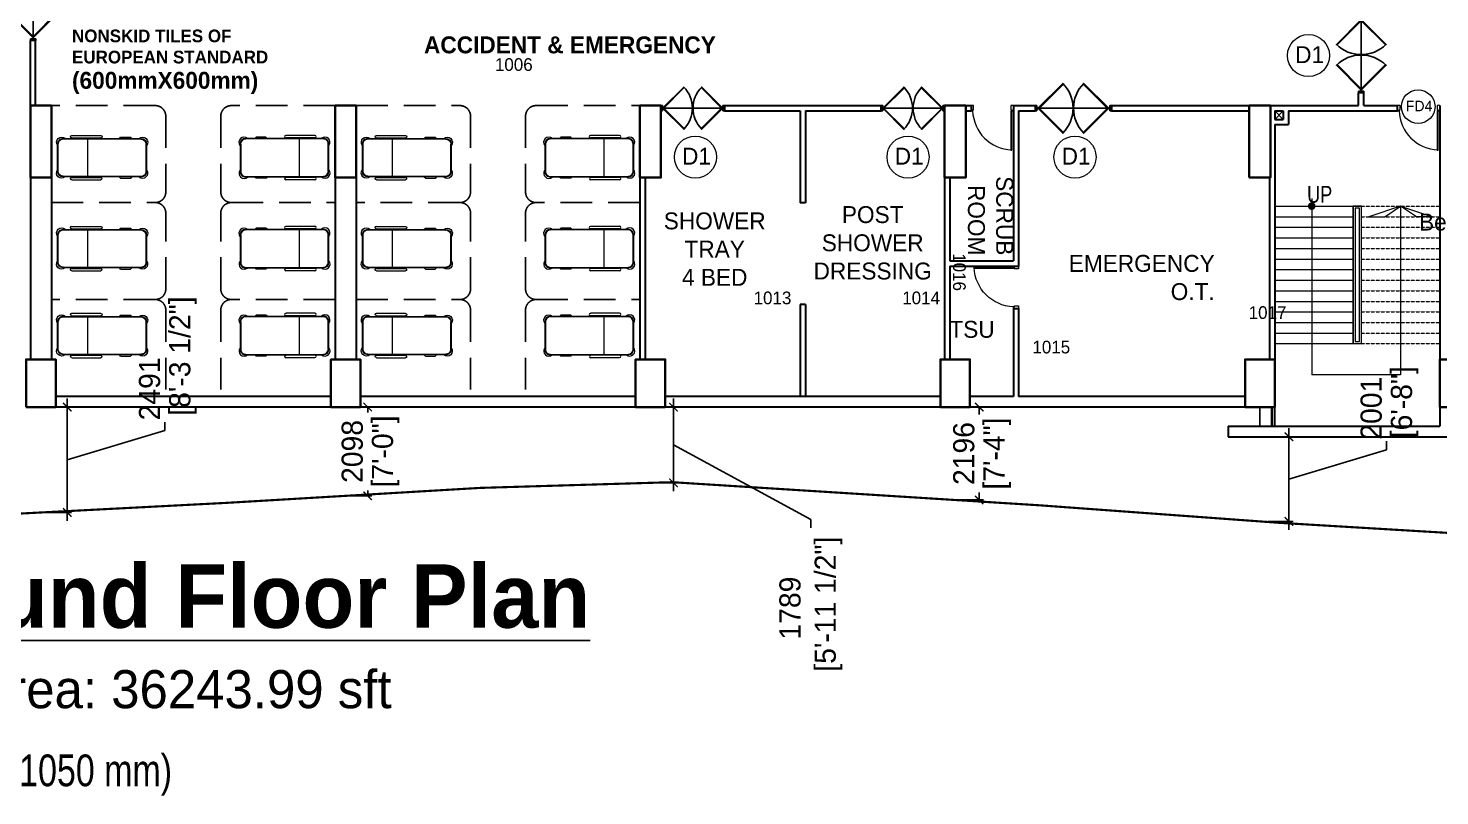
# Model space of a CAD drawing. Header units: millimetres. Extents: x 221017 to 6120115, y -1189702 to 83047459.
# Drawn here: x 3002470 to 3035820, y 45381 to 63522 of the extents above; entities that cross this region are included whole.
import ezdxf

# ---------------------------------------------------------------- set-up
doc = ezdxf.new("R2010")
doc.units = ezdxf.units.MM
doc.header["$LTSCALE"] = 150
doc.header["$MEASUREMENT"] = 0
doc.header["$PDMODE"] = 35
doc.header["$PDSIZE"] = -20
for name, pattern in [('BORDER', [1.75, 0.5, -0.25, 0.5, -0.25, 0, -0.25]), ('DASHED2', [0.375, 0.25, -0.125]), ('HIDDEN', [0.375, 0.25, -0.125]), ('HIDDEN2', [0.1875, 0.125, -0.0625])]:
    doc.linetypes.add(name, pattern=pattern)
doc.layers.get('0').update_dxf_attribs({"linetype": 'CONTINUOUS', "lineweight": 9})
doc.layers.get('DEFPOINTS').update_dxf_attribs({"linetype": 'HIDDEN'})
for name, color, linetype, lineweight in [('A_DOOR', 130, 'CONTINUOUS', 9), ('col new', 1, 'CONTINUOUS', 35), ('DIM', 7, 'CONTINUOUS', 13), ('Door Window Schedule', 173, 'CONTINUOUS', 9), ('Finishing Schedule', 44, 'CONTINUOUS', 9), ('FUR', 8, 'CONTINUOUS', 5), ('railing', 22, 'CONTINUOUS', 13), ('Room Numbering', 253, 'CONTINUOUS', 9), ('stair', 212, 'CONTINUOUS', 15), ('WALL', 7, 'CONTINUOUS', 30)]:
    doc.layers.add(name, color=color, linetype=linetype, lineweight=lineweight)
for name, color, linetype in [('Above', 63, 'DASHED2'), ('door', 131, 'CONTINUOUS'), ('FURNITURE', 20, 'CONTINUOUS'), ('GLASS PLAN', 160, 'CONTINUOUS'), ('LOW WALL', 40, 'CONTINUOUS'), ('Propoerty Line', 3, 'BORDER'), ('TEXT', 7, 'CONTINUOUS')]:
    doc.layers.add(name, color=color, linetype=linetype)
doc.styles.get("Standard").update_dxf_attribs({"font": 'GOTHIC.TTF', "width": 0.8})
doc.styles.add('Text Layout', font='GOTHIC.TTF')
doc.dimstyles.new('scale 50mm NEW', dxfattribs={"dimscale": 0, "dimtxt": 500, "dimasz": 200, "dimexe": 100, "dimexo": 100, "dimgap": 100, "dimtad": 0, "dimdec": 0, "dimzin": 1, "dimdsep": 46, "dimtxsty": 'Text Layout', "dimblk": 'ARCHTICK', "dimcen": 0.09, "dimclrd": 256, "dimclre": 256, "dimadec": 0, "dimazin": 0, "dimtfac": 1, "dimtdec": 0, "dimtmove": 1, "dimatfit": 0, "dimfxl": 0, "dimtolj": 1, "dimtzin": 0, "dimarcsym": 0})

# ---------------------------------------------------------------- blocks, each defined once
blk = doc.blocks.new('D72')
at = {"layer": 'door'}
for p, q in [((0, 4.9), (1.5, 4.9)), ((0, -0.1), (0, 4.9)), ((0, 0.4), (0, 4.5)), ((1.5, -0.1), (1.5, 4.9)), ((1.5, 0.9), (1.5, 0.9)), ((2.5, 2.4), (3.4, 2.4)), ((69.5, 2.4), (68.6, 2.4)), ((70.5, 0.9), (70.5, 4.9)), ((72, 4.9), (70.5, 4.9)), ((70.5, -0.1), (70.5, 0.9)), ((70.5, 0.9), (70.5, 0.9)), ((72, -0.1), (72, 4.9)), ((72, 0.4), (72, 4.5)), ((0, -0.1), (1.5, -0.1)), ((72, -0.1), (70.5, -0.1))]:
    blk.add_line(p, q, dxfattribs=at)
at = {"layer": 'door', "linetype": 'HIDDEN2', "ltscale": 10}
blk.add_line((1.5, 2.4), (70.5, 2.4), dxfattribs=at)
at = {"layer": 'door', "ltscale": 10}
for points in [[(26.7, 25.3, 0.007036), (26.1, 26), (2.5, 2.4), (3.2, 1.8)], [(45.3, 25.3, -0.007036), (45.9, 26), (69.5, 2.4), (68.8, 1.8)], [(26.7, -20.5, -0.007036), (26.1, -21.1), (2.5, 2.4), (3.2, 3.1)], [(45.3, -20.5, 0.007036), (45.9, -21.1), (69.5, 2.4), (68.8, 3.1)]]:
    blk.add_lwpolyline(points, format="xyb", close=True, dxfattribs=at)
for centre, start, end in [((2.5, 2.4), 315, 45), ((69.5, 2.4), 135, 225)]:
    blk.add_arc(centre, 33.3, start, end, dxfattribs=at)
blk = doc.blocks.new('D 60')
at = {"layer": 'door'}
for p, q in [((0, 5), (1.5, 5)), ((0, 0), (0, 5)), ((0, 0), (1.5, 0)), ((1.5, 1.1), (1.5, 5)), ((1.5, 2.6), (58.5, 2.6)), ((1.5, 0), (1.5, 1.1)), ((1.5, 1.1), (1.5, 1.1)), ((58.5, 0.1), (58.5, 5.1)), ((60, 5.1), (58.5, 5.1)), ((58.5, 1.2), (58.5, 1.2)), ((60, 0.1), (58.5, 0.1)), ((60, 0.1), (60, 5.1))]:
    blk.add_line(p, q, dxfattribs=at)
at = {"layer": 'door', "ltscale": 10}
for points in [[(22, 22, 0.007036), (21.5, 22.5), (1.5, 2.6), (2.1, 2)], [(38, 22, -0.007036), (38.5, 22.5), (58.5, 2.6), (57.9, 2)], [(22, -16.8, -0.007036), (21.5, -17.4), (1.5, 2.6), (2.1, 3.1)], [(38, -16.8, 0.007036), (38.5, -17.4), (58.5, 2.6), (57.9, 3.1)]]:
    blk.add_lwpolyline(points, format="xyb", close=True, dxfattribs=at)
for centre, start, end in [((1.5, 2.6), 315, 45), ((58.5, 2.6), 135, 225)]:
    blk.add_arc(centre, 28.2, start, end, dxfattribs=at)
blk = doc.blocks.new('e bed')
at = {"layer": 'FUR', "ltscale": 0.5}
for p, q in [((22.9, 18.3), (-50.6, 18.1)), ((22.9, 17.7), (-50.6, 17.5)), ((-40.7, 19.3), (-41.8, 18.1)), ((-31.3, 19.3), (-40.7, 19.3)), ((-30.2, 18.2), (-31.3, 19.3)), ((14.9, 21), (-12.6, 21)), ((14.9, 18.7), (-12.6, 18.7)), ((-12.6, 18.7), (-12.6, 18.2)), ((-11.4, 18.7), (-11.4, 18.2)), ((0, 17.6), (0, -17.6)), ((13.7, 18.7), (13.7, 18.3)), ((14.9, 18.7), (14.9, 18.3)), ((-55.8, 12.9), (-55.8, -13.1)), ((-55.2, 12.9), (-55.2, -13.1)), ((27.6, -12.9), (27.6, 13)), ((28.2, -12.9), (28.2, 13)), ((-50.5, -17.8), (23, -17.6)), ((-50.5, -18.3), (23, -18.2)), ((-40.6, -19.5), (-41.8, -18.3)), ((-31.3, -19.5), (-40.6, -19.5)), ((-31.3, -19.5), (-30.1, -18.3)), ((-12.5, -18.7), (-12.5, -18.3)), ((14.9, -18.7), (-12.5, -18.7)), ((14.9, -21), (-12.5, -21)), ((-11.3, -18.7), (-11.3, -18.3)), ((13.8, -18.7), (13.8, -18.2)), ((14.9, -18.7), (14.9, -18.2))]:
    blk.add_line(p, q, dxfattribs=at)
for centre, radius, start, end in [((-52.1, 14.5), 4.79, 48.495, 218.4672), ((-50.6, 12.9), 5.25, 90.123, 180.123), ((-50.6, 12.9), 4.67, 90.123, 180.123), ((-12.6, 19.8), 1.14, 90.123, 270.123), ((14.9, 19.9), 1.14, 270.123, 90.123), ((24.4, 14.7), 4.79, 321.7789, 131.7511), ((22.9, 13), 5.25, 0.123, 90.123), ((22.9, 13), 4.67, 0.123, 90.123), ((-52, -14.8), 4.79, 141.7789, 311.7511), ((-50.5, -13.1), 5.25, 180.123, 270.123), ((-50.5, -13.1), 4.67, 180.123, 270.123), ((24.5, -14.6), 4.79, 228.495, 38.4672), ((23, -12.9), 4.67, 270.123, 0.123), ((23, -12.9), 5.25, 270.123, 0.123), ((-12.5, -19.9), 1.14, 90.123, 270.123), ((14.9, -19.8), 1.14, 270.123, 90.123)]:
    blk.add_arc(centre, radius, start, end, dxfattribs=at)
blk = doc.blocks.new('_ARCHTICK')
at = {"color": 0, "linetype": 'ByBlock', "const_width": 0.15}
blk.add_lwpolyline([(-0.5, -0.5), (0.5, 0.5)], dxfattribs=at)
blk = doc.blocks.new('*D199')
at = {"layer": 'DEFPOINTS', "color": 0, "ltscale": 0.5, "transparency": 16777216}
for p in [(3017170, 54568), (3017223, 52779), (3017715, 52779)]:
    blk.add_point(p, dxfattribs=at)
at = {"layer": 'DIM', "lineweight": -2, "ltscale": 0.5, "transparency": 16777216}
for p, q in [((3017715, 54568), (3017715, 54768)), ((3017270, 54568), (3017815, 54568)), ((3017715, 54568), (3017715, 52779)), ((3017715, 54568), (3017715, 52779)), ((3017715, 53674), (3020959, 51913)), ((3017323, 52779), (3017815, 52779)), ((3017715, 52779), (3017715, 52579)), ((3020959, 51913), (3020959, 51713))]:
    blk.add_line(p, q, dxfattribs=at)
at = {"layer": 'DIM', "lineweight": -2, "ltscale": 0.5, "transparency": 16777216, "xscale": 200, "yscale": 200, "zscale": 200}
for p, rotation in [((3017715, 54568), 270), ((3017715, 52779), 90)]:
    blk.add_blockref('_ARCHTICK', p, dxfattribs=dict(at, rotation=rotation))
at = {"layer": 'DIM', "color": 0, "ltscale": 0.5, "transparency": 16777216, "insert": (3020959, 49817), "char_height": 500, "attachment_point": 5, "rotation": 90, "style": 'Text Layout'}
blk.add_mtext('\\A1;1789\\P [5\'-11 1/2"]', dxfattribs=at)
blk = doc.blocks.new('*D200')
at = {"layer": 'DEFPOINTS', "color": 0, "ltscale": 0.5, "transparency": 16777216}
for p in [(3024370, 54568), (3024370, 52372), (3024938, 52372)]:
    blk.add_point(p, dxfattribs=at)
at = {"layer": 'DIM', "lineweight": -2, "ltscale": 0.5, "transparency": 16777216}
for p, q in [((3024470, 54568), (3025038, 54568)), ((3024938, 54568), (3024938, 54394)), ((3024470, 52372), (3025038, 52372)), ((3024938, 52372), (3024938, 52546))]:
    blk.add_line(p, q, dxfattribs=at)
at = {"layer": 'DIM', "lineweight": -2, "ltscale": 0.5, "transparency": 16777216, "xscale": 200, "yscale": 200, "zscale": 200}
for p, rotation in [((3024938, 54568), 90), ((3024938, 52372), 270)]:
    blk.add_blockref('_ARCHTICK', p, dxfattribs=dict(at, rotation=rotation))
at = {"layer": 'DIM', "color": 0, "ltscale": 0.5, "transparency": 16777216, "char_height": 500, "attachment_point": 5, "rotation": 90, "style": 'Text Layout'}
for s, insert in [('\\A1;2196', (3024576, 53470)), ('\\A1;[7\'-4"]', (3025362, 53470))]:
    blk.add_mtext(s, dxfattribs=dict(at, insert=insert))
blk = doc.blocks.new('*D201')
at = {"layer": 'DEFPOINTS', "color": 0, "ltscale": 0.5, "transparency": 16777216}
for p in [(3031570, 53867), (3031570, 51866), (3032256, 51866)]:
    blk.add_point(p, dxfattribs=at)
at = {"layer": 'DIM', "lineweight": -2, "ltscale": 0.5, "transparency": 16777216}
for p, q in [((3032256, 53867), (3032256, 54067)), ((3031756, 53867), (3032356, 53867)), ((3032256, 53867), (3032256, 51866)), ((3032256, 53867), (3032256, 51866)), ((3034565, 53559), (3034565, 53759)), ((3032256, 52866), (3034565, 53559)), ((3031756, 51866), (3032356, 51866)), ((3032256, 51866), (3032256, 51666))]:
    blk.add_line(p, q, dxfattribs=at)
at = {"layer": 'DIM', "lineweight": -2, "ltscale": 0.5, "transparency": 16777216, "xscale": 200, "yscale": 200, "zscale": 200}
for p, rotation in [((3032256, 53867), 270), ((3032256, 51866), 90)]:
    blk.add_blockref('_ARCHTICK', p, dxfattribs=dict(at, rotation=rotation))
at = {"layer": 'DIM', "color": 0, "ltscale": 0.5, "transparency": 16777216, "char_height": 500, "attachment_point": 5, "rotation": 90, "style": 'Text Layout'}
for s, insert in [('\\A1;[6\'-8"]', (3034989, 54683)), ('\\A1;2001', (3034202, 54541))]:
    blk.add_mtext(s, dxfattribs=dict(at, insert=insert))
blk = doc.blocks.new('*D252')
at = {"layer": 'DEFPOINTS', "color": 0, "ltscale": 0.5, "transparency": 16777216}
for p in [(3002770, 54568), (3002770, 52077), (3003392, 52077)]:
    blk.add_point(p, dxfattribs=at)
at = {"layer": 'DIM', "lineweight": -2, "ltscale": 0.5, "transparency": 16777216}
for p, q in [((3003392, 54568), (3003392, 54768)), ((3002892, 54568), (3003492, 54568)), ((3003392, 54568), (3003392, 52077)), ((3003392, 54568), (3003392, 52077)), ((3005701, 54015), (3005701, 54215)), ((3003392, 53322), (3005701, 54015)), ((3002892, 52077), (3003492, 52077)), ((3003392, 52077), (3003392, 51877))]:
    blk.add_line(p, q, dxfattribs=at)
at = {"layer": 'DIM', "lineweight": -2, "ltscale": 0.5, "transparency": 16777216, "xscale": 200, "yscale": 200, "zscale": 200}
for p, rotation in [((3003392, 54568), 270), ((3003392, 52077), 90)]:
    blk.add_blockref('_ARCHTICK', p, dxfattribs=dict(at, rotation=rotation))
at = {"layer": 'DIM', "color": 0, "ltscale": 0.5, "transparency": 16777216, "char_height": 500, "attachment_point": 5, "rotation": 90, "style": 'Text Layout'}
for s, insert in [('\\A1;[8\'-3 1/2"]', (3006125, 55773)), ('\\A1;2491', (3005339, 54997))]:
    blk.add_mtext(s, dxfattribs=dict(at, insert=insert))
blk = doc.blocks.new('*D253')
at = {"layer": 'DEFPOINTS', "color": 0, "ltscale": 0.5, "transparency": 16777216}
for p in [(3009970, 54568), (3009970, 52470), (3010490, 52470)]:
    blk.add_point(p, dxfattribs=at)
at = {"layer": 'DIM', "lineweight": -2, "ltscale": 0.5, "transparency": 16777216}
for p, q in [((3010070, 54568), (3010590, 54568)), ((3010490, 54568), (3010490, 54443)), ((3010070, 52470), (3010590, 52470)), ((3010490, 52470), (3010490, 52596))]:
    blk.add_line(p, q, dxfattribs=at)
at = {"layer": 'DIM', "lineweight": -2, "ltscale": 0.5, "transparency": 16777216, "xscale": 200, "yscale": 200, "zscale": 200}
for p, rotation in [((3010490, 54568), 90), ((3010490, 52470), 270)]:
    blk.add_blockref('_ARCHTICK', p, dxfattribs=dict(at, rotation=rotation))
at = {"layer": 'DIM', "color": 0, "ltscale": 0.5, "transparency": 16777216, "char_height": 500, "attachment_point": 5, "rotation": 90, "style": 'Text Layout'}
for s, insert in [('\\A1;2098', (3010128, 53519)), ('\\A1;[7\'-0"]', (3010914, 53519))]:
    blk.add_mtext(s, dxfattribs=dict(at, insert=insert))
blk = doc.blocks.new('*U36')
at = {"layer": 'A_DOOR'}
blk.add_lwpolyline([(2.4, 42, 0.006179), (1.5, 42), (1.5, 5), (2.4, 5)], format="xyb", close=True, dxfattribs=at)
for points in [[(2.5, 4), (1.5, 4), (1.5, 5), (0, 5), (0, 0), (2.5, 0)], [(40, 5), (38.5, 5), (38.5, 4), (37.5, 4), (37.5, 0), (40, 0)]]:
    blk.add_lwpolyline(points, close=True, dxfattribs=at)
blk.add_arc((0.1, 3.6), 38.4, 2.0931, 87.9069, dxfattribs=at)
blk = doc.blocks.new('gf gf g')
at = {"layer": 'Door Window Schedule', "ltscale": 0.5}
blk.add_circle((3035065, 232482), 497, dxfattribs=at)
at = {"layer": 'Door Window Schedule', "ltscale": 0.5, "insert": (3035092, 232703), "char_height": 400, "width": 871.62, "attachment_point": 2}
blk.add_mtext('{\\W1;D1}', dxfattribs=at)
blk = doc.blocks.new('FD 4')
at = {"layer": 'Door Window Schedule', "ltscale": 0.5}
blk.add_circle((2994814, 66489), 397, dxfattribs=at)
at = {"layer": 'Door Window Schedule', "ltscale": 0.5, "insert": (2994835, 66629), "char_height": 250, "width": 697.29, "attachment_point": 2}
blk.add_mtext('{\\W1;FD4}', dxfattribs=at)

msp = doc.modelspace()

# ---------------------------------------------------------------- linework, layer by layer
at = {"ltscale": 0.5}
for p, q in [((3032794.8, 59493.9), (3032794.8, 55330.4)), ((3034894.8, 59316.7), (3034894.8, 55330.4)), ((3034894.8, 55330.4), (3032794.8, 55330.4))]:
    msp.add_line(p, q, dxfattribs=at)
at = {"ltscale": 0.5, "const_width": 90}
msp.add_lwpolyline([(3032839.8, 59316.7, 1), (3032749.8, 59316.7, 1)], format="xyb", close=True, dxfattribs=at)
at = {"ltscale": 0.5}
msp.add_lwpolyline([(3034894.8, 59316.7), (3035644.8, 59066.7), (3035269.8, 59066.7), (3034894.8, 59316.7), (3034144.8, 59066.7), (3034519.8, 59066.7), (3034894.8, 59316.7)], dxfattribs=at)
at = {"layer": 'Above', "ltscale": 20}
for p, q in [((3005469.8, 61693.2), (3003019.8, 61693.2)), ((3005719.8, 61443.2), (3005719.8, 59651.5)), ((3007019.8, 61443.2), (3007019.8, 59651.5)), ((3009719.8, 61693.2), (3007269.8, 61693.2)), ((3010219.8, 61693.2), (3012669.8, 61693.2)), ((3012919.8, 61443.2), (3012919.8, 59651.5)), ((3014219.8, 61443.2), (3014219.8, 59651.5)), ((3014469.8, 61693.2), (3016919.8, 61693.2)), ((3003019.8, 59401.5), (3005469.8, 59401.5)), ((3007269.8, 59401.5), (3009719.8, 59401.5)), ((3012669.8, 59401.5), (3010219.8, 59401.5)), ((3016919.8, 59401.5), (3014469.8, 59401.5)), ((3005719.8, 57359.8), (3005719.8, 59151.5)), ((3007019.8, 57359.8), (3007019.8, 59151.5)), ((3012919.8, 57359.8), (3012919.8, 59151.5)), ((3014219.8, 57359.8), (3014219.8, 59151.5)), ((3005469.8, 57109.8), (3003019.8, 57109.8)), ((3009719.8, 57109.8), (3007269.8, 57109.8)), ((3010219.8, 57109.8), (3012669.8, 57109.8)), ((3014469.8, 57109.8), (3016919.8, 57109.8)), ((3005719.8, 56859.8), (3005719.8, 54818.2)), ((3007019.8, 56859.8), (3007019.8, 54818.2)), ((3012919.8, 56859.8), (3012919.8, 54818.2)), ((3014219.8, 56859.8), (3014219.8, 54818.2))]:
    msp.add_line(p, q, dxfattribs=at)
for centre, start, end in [((3005469.8, 61443.2), 0, 90), ((3007269.8, 61443.2), 90, 180), ((3012669.8, 61443.2), 0, 90), ((3014469.8, 61443.2), 90, 180), ((3005469.8, 59651.5), 270, 0), ((3005469.8, 59151.5), 0, 90), ((3007269.8, 59651.5), 180, 270), ((3007269.8, 59151.5), 90, 180), ((3012669.8, 59651.5), 270, 0), ((3012669.8, 59151.5), 0, 90), ((3014469.8, 59651.5), 180, 270), ((3014469.8, 59151.5), 90, 180), ((3005469.8, 57359.8), 270, 0), ((3005469.8, 56859.8), 0, 90), ((3007269.8, 57359.8), 180, 270), ((3007269.8, 56859.8), 90, 180), ((3012669.8, 57359.8), 270, 0), ((3012669.8, 56859.8), 0, 90), ((3014469.8, 57359.8), 180, 270), ((3014469.8, 56859.8), 90, 180)]:
    msp.add_arc(centre, 250, start, end, dxfattribs=at)
at = {"layer": 'col new', "ltscale": 0.5}
msp.add_lwpolyline([(3002519.8, 59993.2), (3003019.8, 59993.2), (3003019.8, 61693.2), (3002519.8, 61693.2)], close=True, dxfattribs=at)
at = {"layer": 'col new', "linetype": 'Continuous', "ltscale": 0.5}
for points in [[(3009719.8, 59993.2), (3010219.8, 59993.2), (3010219.8, 61693.2), (3009719.8, 61693.2)], [(3016919.8, 59993.2), (3017419.8, 59993.2), (3017419.8, 61693.2), (3016919.8, 61693.2)], [(3024119.8, 59993.2), (3024619.8, 59993.2), (3024619.8, 61693.2), (3024119.8, 61693.2)], [(3031319.8, 59993.2), (3031819.8, 59993.2), (3031819.8, 61693.2), (3031319.8, 61693.2)], [(3002419.8, 54568.2), (3003119.8, 54568.2), (3003119.8, 55693.2), (3002419.8, 55693.2)], [(3009619.8, 54568.2), (3010319.8, 54568.2), (3010319.8, 55693.2), (3009619.8, 55693.2)], [(3016819.8, 54568.2), (3017519.8, 54568.2), (3017519.8, 55693.2), (3016819.8, 55693.2)], [(3024019.8, 54568.2), (3024719.8, 54568.2), (3024719.8, 55693.2), (3024019.8, 55693.2)], [(3031219.8, 54568.2), (3031919.8, 54568.2), (3031919.8, 55693.2), (3031219.8, 55693.2)], [(3035819.8, 54568.2), (3036519.8, 54568.2), (3036519.8, 55693.2), (3035819.8, 55693.2)]]:
    msp.add_lwpolyline(points, close=True, dxfattribs=at)
at = {"layer": 'FURNITURE', "ltscale": 0.5}
msp.add_line((3029010.2, 54818.2), (3029135.2, 54818.2), dxfattribs=at)
at = {"layer": 'GLASS PLAN', "ltscale": 0.5}
for p, q in [((3031844.8, 54568.2), (3031844.8, 54116.7)), ((3031869.8, 54568.2), (3031869.8, 54116.7))]:
    msp.add_line(p, q, dxfattribs=at)
at = {"layer": 'LOW WALL', "ltscale": 0.5}
for p, q in [((3031919.8, 61568.2), (3032119.8, 61368.2)), ((3032119.8, 61568.2), (3031919.8, 61368.2)), ((3031569.8, 54568.2), (3031569.8, 54116.7)), ((3031919.8, 54568.2), (3031919.8, 54116.7))]:
    msp.add_line(p, q, dxfattribs=at)
at = {"layer": 'Propoerty Line', "lineweight": 15, "const_width": 50.8}
msp.add_lwpolyline([(2983534.9, 50921.2), (2985797.9, 51053.6), (2996091.8, 51730.3), (3007173.2, 52305.1), (3013142, 52657.4), (3017681.2, 52792.7), (3026369.8, 52245.9), (3032022.8, 51832.8), (3040837.9, 51305.9)], dxfattribs=at)
msp.add_lwpolyline([(2983534.9, 50921.2), (2985797.9, 51053.6), (2996091.8, 51730.3), (3007173.2, 52305.1), (3013142, 52657.4), (3017681.2, 52792.7), (3026369.8, 52245.9), (3032022.8, 51832.8), (3040837.9, 51305.9)], dxfattribs=at)
at = {"layer": 'railing', "ltscale": 0.5}
for p, q in [((3033769.8, 56066.7), (3033769.8, 59316.7)), ((3033769.8, 59316.7), (3033969.8, 59316.7)), ((3033969.8, 56066.7), (3033969.8, 59316.7)), ((3033769.8, 56066.7), (3033969.8, 56066.7))]:
    msp.add_line(p, q, dxfattribs=at)
for points in [[(3033769.8, 56066.7), (3033969.8, 56066.7), (3033969.8, 59316.7), (3033769.8, 59316.7)], [(3033819.8, 56116.7), (3033919.8, 56116.7), (3033919.8, 59266.7), (3033819.8, 59266.7)]]:
    msp.add_lwpolyline(points, close=True, dxfattribs=at)
at = {"layer": 'stair', "ltscale": 0.5}
for p, q in [((3031919.8, 59316.7), (3033769.8, 59316.7)), ((3031919.8, 59066.7), (3033769.8, 59066.7)), ((3031919.8, 58816.7), (3033769.8, 58816.7)), ((3031919.8, 58566.7), (3033769.8, 58566.7)), ((3031919.8, 58316.7), (3033769.8, 58316.7)), ((3031919.8, 58066.7), (3033769.8, 58066.7)), ((3031919.8, 57816.7), (3033769.8, 57816.7)), ((3031919.8, 57566.7), (3033769.8, 57566.7)), ((3031919.8, 57316.7), (3033769.8, 57316.7)), ((3031919.8, 57066.7), (3033769.8, 57066.7)), ((3031919.8, 56816.7), (3033769.8, 56816.7)), ((3031919.8, 56566.7), (3033769.8, 56566.7)), ((3031919.8, 56316.7), (3033769.8, 56316.7)), ((3031919.8, 56066.7), (3033769.8, 56066.7))]:
    msp.add_line(p, q, dxfattribs=at)
at = {"layer": 'stair', "linetype": 'HIDDEN', "ltscale": 0.15}
for p, q in [((3033969.8, 59316.7), (3035819.8, 59316.7)), ((3033969.8, 59066.7), (3035819.8, 59066.7)), ((3033969.8, 58816.7), (3035819.8, 58816.7)), ((3033969.8, 58566.7), (3035819.8, 58566.7)), ((3033969.8, 58316.7), (3035819.8, 58316.7)), ((3033969.8, 58066.7), (3035819.8, 58066.7)), ((3033969.8, 57816.7), (3035819.8, 57816.7)), ((3033969.8, 57566.7), (3035819.8, 57566.7)), ((3033969.8, 57316.7), (3035819.8, 57316.7)), ((3033969.8, 57066.7), (3035819.8, 57066.7)), ((3033969.8, 56816.7), (3035819.8, 56816.7)), ((3033969.8, 56566.7), (3035819.8, 56566.7)), ((3033969.8, 56316.7), (3035819.8, 56316.7)), ((3033969.8, 56066.7), (3035819.8, 56066.7))]:
    msp.add_line(p, q, dxfattribs=at)
at = {"layer": 'WALL', "ltscale": 0.5}
for p, q in [((3002519.8, 61693.2), (3002519.8, 63230.7)), ((3002644.8, 63230.7), (3002519.8, 63230.7)), ((3002644.8, 61693.2), (3002644.8, 63230.7)), ((3033900.7, 61693.2), (3033900.7, 61993.2)), ((3034025.7, 61993.2), (3033900.7, 61993.2)), ((3034025.7, 61693.2), (3034025.7, 61993.2)), ((3018919.8, 61695), (3018919.8, 61568.2)), ((3018919.8, 61693.2), (3022619.8, 61693.2)), ((3018919.8, 61568.2), (3020707.3, 61568.2)), ((3020707.3, 61568.2), (3020707.3, 59393.2)), ((3020832.3, 61568.2), (3020832.3, 59393.2)), ((3020832.3, 61568.2), (3022619.8, 61568.2)), ((3022619.8, 61568.2), (3022619.8, 61693.2)), ((3024619.8, 61693.2), (3024744.8, 61693.2)), ((3024619.8, 61568.2), (3024744.8, 61568.2)), ((3024744.8, 61693.2), (3024744.8, 61568.2)), ((3025744.8, 61693.2), (3026261.2, 61693.2)), ((3025744.8, 61693.2), (3025744.8, 58025.7)), ((3025869.8, 61568.2), (3025869.8, 57900.7)), ((3025869.8, 61568.2), (3026261.2, 61568.2)), ((3026261.2, 61693.2), (3026261.2, 61568.2)), ((3026261.2, 61693.2), (3026261.2, 61577.5)), ((3028061.2, 61693.2), (3028061.2, 61568.2)), ((3028061.2, 61693.2), (3031319.8, 61693.2)), ((3028061.2, 61693.2), (3028061.2, 61568.2)), ((3028061.2, 61568.2), (3031319.8, 61568.2)), ((3031819.8, 61693.2), (3033900.7, 61693.2)), ((3031919.8, 61568.2), (3032119.8, 61568.2)), ((3031919.8, 61568.2), (3031919.8, 61368.2)), ((3031919.8, 61368.2), (3032119.8, 61368.2)), ((3032119.8, 61568.2), (3032119.8, 61368.2)), ((3032244.8, 61568.2), (3034819.8, 61568.2)), ((3032244.8, 61568.2), (3032244.8, 61243.2)), ((3034025.7, 61693.2), (3034819.8, 61693.2)), ((3034819.8, 61568.2), (3034819.8, 61693.2)), ((3035819.8, 61693.2), (3035819.8, 55693.2)), ((3031919.8, 61243.2), (3032244.8, 61243.2)), ((3031919.8, 61243.2), (3031919.8, 55693.2)), ((3002519.8, 59993.2), (3002519.8, 55693.2)), ((3003019.8, 59993.2), (3003019.8, 55693.2)), ((3009719.8, 59993.2), (3009719.8, 55693.2)), ((3010219.8, 59993.2), (3010219.8, 55693.2)), ((3016919.8, 59993.2), (3016919.8, 55693.2)), ((3017044.8, 59993.2), (3017044.8, 55693.2)), ((3024119.8, 59993.2), (3024119.8, 55693.2)), ((3024244.8, 59993.2), (3024244.8, 58025.7)), ((3031794.8, 59993.2), (3031794.8, 55693.2)), ((3020832.3, 59393.2), (3020707.3, 59393.2)), ((3024244.8, 58025.7), (3025744.8, 58025.7)), ((3024244.8, 57900.7), (3025869.8, 57900.7)), ((3024244.8, 57900.7), (3024244.8, 55693.2)), ((3020832.3, 56993.2), (3020707.3, 56993.2)), ((3020707.3, 56993.2), (3020707.3, 54818.2)), ((3020832.3, 56993.2), (3020832.3, 54818.2)), ((3025744.8, 56900.7), (3025744.8, 54818.2)), ((3025744.8, 56900.7), (3025869.8, 56900.7)), ((3025869.8, 56900.7), (3025869.8, 54818.2)), ((3009619.8, 54818.2), (3003119.8, 54818.2)), ((3016819.8, 54818.2), (3010319.8, 54818.2)), ((3024019.8, 54818.2), (3017519.8, 54818.2)), ((3025744.8, 54818.2), (3024719.8, 54818.2)), ((3031219.8, 54818.2), (3025869.8, 54818.2)), ((3009619.8, 54568.2), (3003119.8, 54568.2)), ((3016819.8, 54568.2), (3010319.8, 54568.2)), ((3024019.8, 54568.2), (3017519.8, 54568.2)), ((3031219.8, 54568.2), (3024719.8, 54568.2)), ((3035819.8, 54568.2), (3035819.8, 54116.7)), ((3030819.8, 54116.7), (3035819.8, 54116.7)), ((3030819.8, 54116.7), (3030819.8, 53866.7)), ((3030819.8, 53866.7), (3036069.8, 53866.7))]:
    msp.add_line(p, q, dxfattribs=at)

# ---------------------------------------------------------------- block references
at = {"layer": 'A_DOOR', "xscale": 25, "yscale": 25, "zscale": 25, "rotation": 180}
msp.add_blockref('*U36', (3035819.8, 61693.2), dxfattribs=at)
at = {"layer": 'door', "xscale": -25, "yscale": 25, "zscale": 25}
for p, rotation in [((3002523.5, 63230.7), 270), ((3033904.5, 61993.2), 270), ((3026261.2, 61689.4), 180)]:
    msp.add_blockref('D72', p, dxfattribs=dict(at, rotation=rotation))
at = {"layer": 'door', "xscale": 25, "yscale": 25, "zscale": 25}
for p in [(3017419.8, 61568.2), (3022619.8, 61566.3)]:
    msp.add_blockref('D 60', p, dxfattribs=at)
at = {"layer": 'Door Window Schedule'}
for name, p in [('gf gf g', (-2347.3, -169606.6)), ('FD 4', (40496.1, -4820.6)), ('gf gf g', (-16832.4, -172005.5)), ('gf gf g', (-11808.1, -172005.5)), ('gf gf g', (-7864.1, -172005.5))]:
    msp.add_blockref(name, p, dxfattribs=at)
at = {"layer": 'FUR', "yscale": 25, "zscale": 25}
for p, xscale in [((3003870.2, 60462.7), -25), ((3008869.4, 60462.7), 25), ((3011070.2, 60462.7), -25), ((3016069.4, 60462.7), 25), ((3003870.2, 58313.9), -25), ((3008869.4, 58313.9), 25), ((3011070.2, 58313.9), -25), ((3016069.4, 58313.9), 25), ((3003870.2, 56259.3), -25), ((3008869.4, 56259.3), 25), ((3011070.2, 56259.3), -25), ((3016069.4, 56259.3), 25)]:
    msp.add_blockref('e bed', p, dxfattribs=dict(at, xscale=xscale))
at = {"layer": 'WALL', "ltscale": 0.5, "yscale": 25, "zscale": 25}
for p, xscale, rotation in [((3025744.8, 61693.2), 25, 180), ((3025869.8, 57900.7), -25, 90)]:
    msp.add_blockref('*U36', p, dxfattribs=dict(at, xscale=xscale, rotation=rotation))

# ---------------------------------------------------------------- texts
at = {"layer": 'Finishing Schedule', "ltscale": 0.5, "insert": (3003504.1, 63489.9), "char_height": 400, "width": 5773.021, "attachment_point": 1}
msp.add_mtext('{\\fCentury Gothic|b1|i0|c0|p34;\\H0.75x;\\W1;NONSKID TILES OF EUROPEAN STANDARD\\H1.3333x;\\P(600mmX600mm)}', dxfattribs=at)
at = {"layer": 'Room Numbering', "ltscale": 0.5, "char_height": 300, "width": 4242.713, "attachment_point": 2}
for s, insert in [('{\\W1;1006}', (3013942.1, 62812.9)), ('{\\W1;1013}', (3020054.1, 57298.2)), ('{\\W1;1014}', (3023566, 57298.2)), ('{\\W1;1017}', (3031750.9, 56951.8)), ('{\\W1;1015}', (3026641.6, 56135.9))]:
    msp.add_mtext(s, dxfattribs=dict(at, insert=insert))
at = {"layer": 'Room Numbering', "ltscale": 0.5, "insert": (3024619.8, 57757.7), "char_height": 300, "width": 4242.713, "attachment_point": 2, "rotation": 270}
msp.add_mtext('{\\W1;1016}', dxfattribs=at)
at = {"layer": 'TEXT', "ltscale": 0.5}
for s, insert, char_height, width, attachment_point in [('{\\fCentury Gothic|b1|i0|c0|p34;\\W1;ACCIDENT & EMERGENCY}', (3011820.8, 63328.3), 400, 26345.69, 1), ('UP', (3032685.2, 59795.5), 400, 706.231, 1), ('{\\W1;Dedicated\\PBed Lift for Burn \\PPatients}', (3039194.3, 59807.1), 400, 3923.92, 3), ('{\\W1;SHOWER TRAY \\P4 BED}', (3018688.9, 58301.6), 400, 3550.362, 5), ('{\\W1;POST SHOWER \\PDRESSING}', (3022421.6, 58447.2), 400, 3550.362, 5), ('{\\W1;EMERGENCY O.T.}', (3030502, 58163.6), 400, 3550.362, 3), ('{\\W1;TSU}', (3025303.3, 56605.1), 400, 1058.519, 3), ('{\\fCentury Gothic|b1|i0|c0|p34;\\W1;\\LGround Floor Plan\\l \\fCentury Gothic|b0|i0|c0|p34;\\H0.6x;\\PFloor Area: 36243.99 sft}', (2998142.4, 50851.3), 1500, 24625.897, 1), (' LEVEL : (+ 1050 mm) ', (2997907.8, 46357), 750, 50458.475, 1)]:
    msp.add_mtext(s, dxfattribs=dict(at, insert=insert, char_height=char_height, width=width, attachment_point=attachment_point))
at = {"layer": 'TEXT', "ltscale": 0.5, "insert": (3025739.3, 58152.6), "char_height": 400, "attachment_point": 3, "rotation": 270}
msp.add_mtext('{\\W1;SCRUB\\P ROOM}', dxfattribs=at)

# ---------------------------------------------------------------- dimensions: what is measured, and where the dimension line sits
at = {"layer": 'DIM', "ltscale": 0.5}
for base, p1, p2, picture, middle in [((3003391.7897, 52076.6779), (3002769.7744, 54568.1722), (3002769.7744, 52076.6779), '*D252', (3005701.307, 54315.2802)), ((3032255.5, 51865.9), (3031569.8, 53866.7), (3031569.8, 51865.9), '*D201', (3034565.1, 53859.1)), ((3010490.4, 52470.1), (3009969.8, 54568.2), (3009969.8, 52470.1), '*D253', (3010490.4, 53519.2)), ((3024938.3, 52371.8), (3024369.8, 54568.2), (3024369.8, 52371.8), '*D200', (3024938.3, 53470))]:
    dim = msp.add_linear_dim(base=base, p1=p1, p2=p2, angle=90, dimstyle='scale 50mm NEW', override={"dimscale": 1, "dimpost": '\\X'}, dxfattribs=at)
    dim.commit()
    dim.dimension.update_dxf_attribs({"geometry": picture, "text_midpoint": middle})
dim = msp.add_linear_dim(base=(3017714.6, 52779.1), p1=(3017169.8, 54568.2), p2=(3017223.1, 52779.1), angle=90, dimstyle='scale 50mm NEW', override={"dimscale": 1, "dimpost": '\\X'}, dxfattribs=at)
dim.commit()
dim.dimension.update_dxf_attribs({"geometry": '*D199', "text_midpoint": (3020958.8, 51613.3), "dimtype": 160})

doc.saveas('drawing.dxf')
